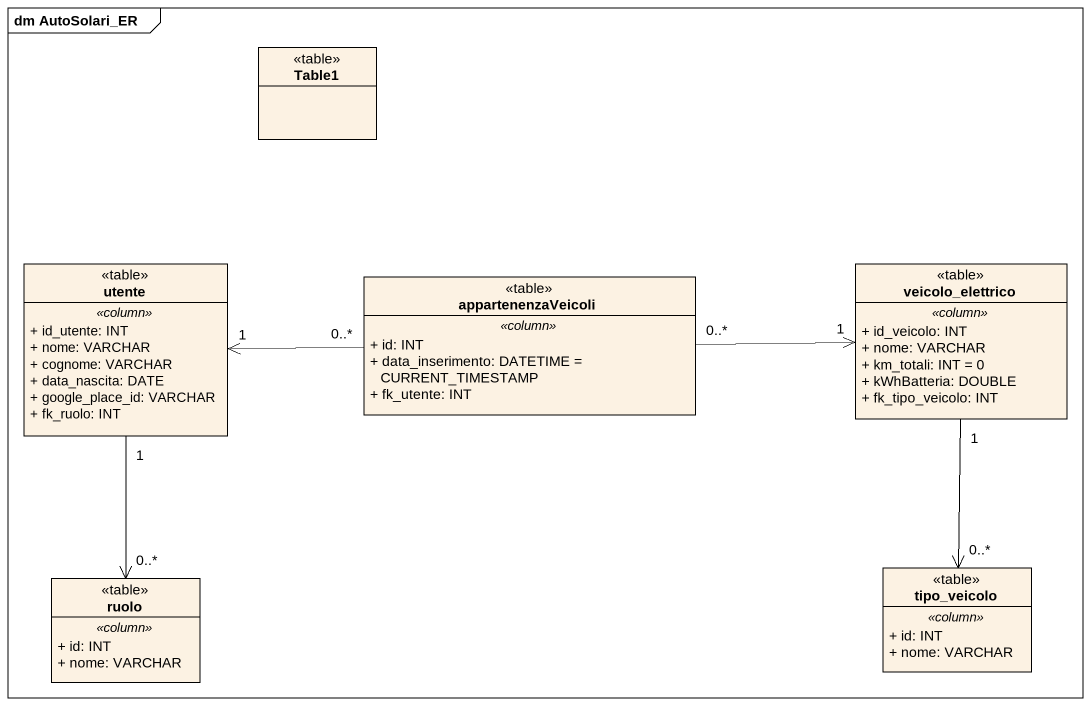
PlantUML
@startuml
mainframe dm AutoSolari_ER
hide circle
hide empty members
skinparam classAttributeIconSize 0
class Table1 <<table>>
class utente <<table>> {
  .. <<column>> ..
  + id_utente: INT
  + nome: VARCHAR
  + cognome: VARCHAR
  + data_nascita: DATE
  + google_place_id: VARCHAR
  + fk_ruolo: INT
}
class appartenenzaVeicoli <<table>> {
  .. <<column>> ..
  + id: INT
  + data_inserimento: DATETIME = CURRENT_TIMESTAMP
  + fk_utente: INT
}
class veicolo_elettrico <<table>> {
  .. <<column>> ..
  + id_veicolo: INT
  + nome: VARCHAR
  + km_totali: INT = 0
  + kWhBatteria: DOUBLE
  + fk_tipo_veicolo: INT
}
class ruolo <<table>> {
  .. <<column>> ..
  + id: INT
  + nome: VARCHAR
}
class tipo_veicolo <<table>> {
  .. <<column>> ..
  + id: INT
  + nome: VARCHAR
}
utente "1" --> "0..*" ruolo
appartenenzaVeicoli "0..*" -left-> "1" utente
appartenenzaVeicoli "0..*" -right-> "1" veicolo_elettrico
veicolo_elettrico "1" --> "0..*" tipo_veicolo
@enduml
